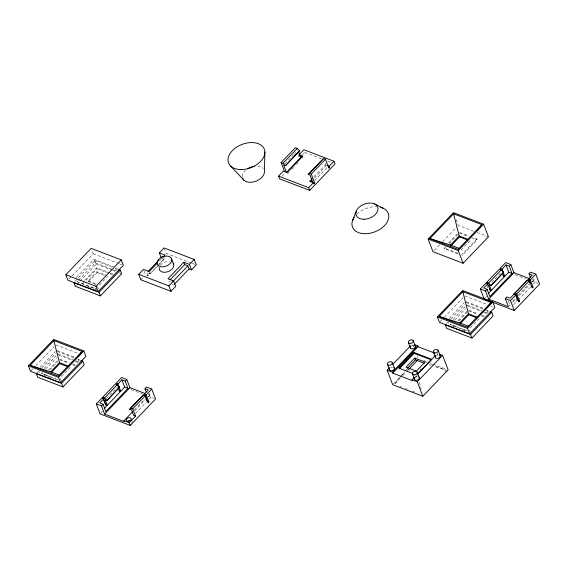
<?xml version="1.0" encoding="UTF-8"?>
<svg xmlns="http://www.w3.org/2000/svg" width="568" height="568" viewBox="0 0 568 568"><rect width="100%" height="100%" fill="white"/><g stroke="black" fill="none" stroke-linecap="round" stroke-linejoin="round"><path stroke-width="0.43" stroke-dasharray="2.84 2.13" d="M400.319 376.939L394.433 384.245L400.518 377.905M400.852 376.272L404.601 371.621M405.133 370.954L406.738 368.959M69.118 278.931L71.532 276.417M72.136 275.792L93.23 253.789L91.746 249.906M76.488 277.425L93.926 259.242L113.735 266.825M75.011 281.345L95.005 260.492L112.095 267.038M78.469 280.422L95.303 262.863L93.926 259.242M75.189 286.229L76.396 284.966M77.007 284.334L79.428 281.806M80.031 281.174L96.39 264.12L95.005 260.492M84.604 280.379L96.631 267.833L109.638 272.817M82.545 283.794L96.979 268.742L96.631 267.833M95.694 284.398L88.53 281.657L88.182 280.748L96.887 271.674L106.443 275.331M88.53 281.657L97.227 272.576L96.887 271.674M99.464 285.015L107.586 276.545M31.077 370.62L32.887 368.731M35.898 365.593L53.981 346.728M40.25 367.233L55.281 351.549M36.97 373.034L38.787 371.138M41.819 367.979L56.353 352.813M44.041 368.348L56.062 355.802M41.386 373.495L42.593 372.232M45.625 369.072L56.53 357.705M45.71 374.22L44.503 375.476L44.162 374.568L45.362 373.318M48.365 370.18L58.589 359.523M49.92 369.832L57.73 361.681M140.836 279.768L142.618 277.915M159.501 260.755L161.937 258.213M144.102 270.936L145.578 274.82L148.028 275.757L157.158 266.236M157.769 265.604L163.854 259.256L162.675 256.175M148.028 275.757L146.856 272.675L150.051 273.904L158.571 265.015M159.182 264.383L165.877 257.396M61.443 376.676L70.148 367.602L69.8 366.694M284.866 163.854L293.173 155.192M293.77 154.574L297.327 150.861M281.991 176.336L285.008 173.19M302.488 154.957L304.895 152.444L304.377 151.081M289.368 171.983L287.536 173.886L286.031 173.311M291.796 169.449L293.628 167.539M296.666 164.365L297.888 163.101M313.905 176.826L325.471 164.77L325.954 166.033L327.459 166.616M314.395 178.096L325.954 166.033M314.587 180.581L327.047 167.581L324.896 161.944M106.415 398.601L117.867 386.659M100.713 413.263L102.524 411.381M134.36 409.94L144.712 399.148M134.609 410.948L145.458 399.631M148.475 396.485L149.682 395.229L149.057 393.596M135.447 413.504L146.303 402.187M149.349 399.006L151.045 397.238L149.512 393.205M434.193 250.467L439.625 244.815M442.635 241.67L457.105 226.582M448.713 242.784L457.133 234.002M458.071 253.995L444.254 248.706L446.058 246.824M449.061 243.686L458.681 233.654M469.892 240.832L461.195 249.906L460.847 248.997M476.822 238.972L461.791 254.649L462.139 255.557L477.17 239.874L476.822 238.972L472.761 237.417M440.044 321.708L441.854 319.819M444.261 317.306L462.948 297.817M449.217 318.321L464.248 302.637M446.54 323.49L447.754 322.226M450.779 319.067L464.716 304.533M453.001 319.436L465.029 306.89M393.305 384.082L401.143 375.91M401.739 375.285L404.757 372.139M449.742 325.223L450.956 323.959M454.592 320.167L465.49 308.793M491.668 282.41L501.913 271.717M402.953 375.363L405.999 372.189M406.603 371.557L408.427 369.647M454.67 325.315L453.47 326.564L453.122 325.663L454.329 324.406M457.936 320.643L467.556 310.611M458.88 320.92L467.301 312.144M485.363 297.703L486.57 296.439M419.993 369.903L421.158 368.689M415.123 376.627L416.33 375.37M415.471 377.528L417.281 375.647M436.565 355.525L437.772 354.269L437.424 353.36M470.41 327.764L479.115 318.691M512.641 301.019L515.637 297.895M518.03 295.395L528.808 284.156M445.191 371.579L446.405 370.308L434.044 366.431M509.013 306.067L510.22 304.81M512.634 302.297L515.645 299.151M519.266 295.381L529.511 284.696M531.925 282.175L533.728 280.294L533.111 278.661M513.507 304.81L516.901 301.274L515.978 298.86M518.293 299.819L530.349 287.245L529.163 284.142M533.402 284.064L535.099 282.296L533.558 278.27M429.096 364.883L430.743 365.401M304.895 152.444L321.992 158.99M327.693 161.17L331.762 162.732M473.776 231.247L458.305 225.326L455.884 218.978M477.035 232.489L488.43 236.856M459.753 232.433L468.692 235.855M459.285 233.029L468.224 236.451M471.475 237.701L477.17 239.874M532.081 279.662L533.728 280.294M515.176 274.734L525.762 278.789M531.456 280.968L537.974 283.46M457.73 253.094L443.906 247.797L444.254 248.706M464.759 295.935L487.557 304.661M490.809 305.911L492.442 306.528M466.271 301.7L483.609 308.339M482.807 308.871L466.534 302.637L467.641 305.541M486.066 310.121L490.134 311.676M466.832 305.009L481.692 310.703M484.994 311.967L487.472 312.911M467.918 306.266L480.94 311.25M484.192 312.499L487.45 313.742M468.969 310.291L477.915 313.721M481.976 315.275L484.419 316.206M468.501 310.888L477.447 314.31M481.508 315.872L483.95 316.802M466.953 330.775L448.791 323.824L448.244 322.375M453.122 325.663L466.946 330.952M462.416 329.987L464.851 330.924M191.388 263.027L166.154 253.364L164.372 248.706M192.204 263.339L196.272 264.901M161.404 258.319L163.854 259.256M423.714 360.488L446.512 369.221M426.234 362.583L445.603 369.995M407.54 369.264L412.318 371.096M168.881 281.11L170.478 281.721M93.23 253.789L118.471 263.453M119.287 263.765L123.355 265.32M115.354 268.281L118.606 269.53M95.303 262.863L112.641 269.502M113.465 269.821L116.767 271.085M96.39 264.12L111.853 270.041M112.67 270.347L115.105 271.284M119.181 272.846L121.616 273.776M110.448 273.13L114.516 274.685M96.979 268.742L109.17 273.414M109.986 273.719L112.421 274.656M400.078 386.41L401.697 387.028M405.73 388.576L407.341 389.194M412.183 391.047L414.605 391.97M97.227 272.576L105.194 275.629M88.182 280.748L96.943 284.106M97.909 289.581L77.269 281.678L76.439 279.506M81.6 283.51L96.233 289.119M87.635 286.599L90.071 287.536M93.329 288.778L95.765 289.708M55.792 344.847L77.773 353.26M57.311 350.612L74.642 357.251M73.847 357.783L57.567 351.549L58.674 354.453M77.915 359.338L81.167 360.588M57.865 353.921L72.725 359.615M76.027 360.879L78.505 361.823M58.951 355.178L71.973 360.162M75.224 361.404L78.483 362.654M60.002 359.203L69.757 362.938M73.009 364.187L75.452 365.118M59.541 359.8L68.48 363.222M72.548 364.777L74.983 365.714M148.035 394.597L149.682 395.229M131.123 389.669L142.525 394.036M147.751 395.974L153.921 398.402M57.993 379.687L39.831 372.736L39.277 371.287M44.162 374.568L57.979 379.864M47.755 376.719L50.197 377.656M508.417 300.919L509.652 304.143M487.124 286.435L487.735 288.047M487.188 310.327L488.019 312.506M469.431 329.866L470.254 332.046M412.787 344.613L413.71 347.034M417.097 355.895L417.707 357.506M298.179 155.121L298.803 156.768M172.672 283.879L173.261 285.413M149.157 271.547L150.051 273.904M115.659 268.181L116.49 270.361M97.348 286.272L98.733 289.893M78.221 359.239L79.051 361.418M60.464 378.778L61.294 380.95M419.454 382.292L421.172 389.101M132.003 420.923A2.556 1.661 -20.9 0 1 132.28 421.74M132.166 422.209A2.556 1.661 -20.9 0 1 131.89 422.67M356.96 214.086A19.163 12.468 -20.9 0 1 376.584 206.716M242.287 176.641A11.495 7.483 -20.9 0 1 245.369 170.464M257.829 166.154A11.495 7.483 -20.9 0 1 263.289 168.703M160.261 265.398A7.668 4.991 -20.9 0 1 169.605 261.557M390.706 367.695A2.556 1.661 -20.9 0 1 392.573 367.134M411.069 346.295A2.556 1.661 -20.9 0 1 414.008 345.301M415.464 377.365A2.556 1.661 -20.9 0 1 417.302 376.698M436.785 355.284A2.556 1.661 -20.9 0 1 438.035 354.858"/><path stroke-width="0.85" d="M264.873 151.976L264.418 171.735A11.495 7.483 -20.9 0 1 254.542 181.668A11.495 7.483 -20.9 0 1 242.5 177.947M352.55 220.561L356.214 211.353M77.83 356.725L82.104 351.407L53.868 340.594L30.132 365.345L58.376 376.158L82.104 351.407M477.042 230.615L481.856 224.637L453.612 213.824L429.877 238.574L458.12 249.387L481.856 224.637M486.79 307.813L491.071 302.495L462.835 291.682L439.1 316.44L467.336 327.253L491.071 302.495M65.838 274.756L91.157 248.351L121.282 259.881L123.355 265.32L98.037 291.725L67.912 280.194L65.838 274.756L95.964 286.286L98.037 291.725M95.964 286.286L121.282 259.881M28.4 365.813L53.719 339.408L83.837 350.939L85.917 356.377L60.598 382.782L30.473 371.252L28.4 365.813L58.525 377.344L60.598 382.782M120.231 270.155L121.616 273.776L100.415 295.892L99.031 292.264L120.231 270.155L118.606 269.53M161.106 257.538L159.331 252.881L164.074 247.932L194.199 259.462L196.272 264.901L191.53 269.85L189.449 264.411L183.805 262.253L167.979 278.753L173.631 280.919L175.704 286.35L170.961 291.306L140.836 279.768L138.762 274.337L143.505 269.381L149.157 271.547L157.066 263.296M30.132 365.345L50.744 371.806L59.448 362.732L53.868 340.594M148.071 271.405L159.026 259.981M161.461 257.439L162.675 256.175M51.667 372.104L59.789 363.634L59.448 362.732L68.21 366.083M163.151 256.949L164.976 255.039L159.331 252.881M58.525 377.344L83.837 350.939M82.793 361.212L84.178 364.834L62.977 386.95L61.592 383.322L82.793 361.212L81.167 360.588M284.568 171.621L281.103 162.562L295.346 147.708L297.227 148.433L299.592 150.754L285.406 165.757L283.68 165.096L286.45 172.345L300.685 157.492L298.534 151.855M170.095 279.839L184.706 264.61L183.805 262.253M281.103 162.562L282.985 163.279L297.227 148.433M172.693 281.7L187.901 265.831L184.706 264.61M170.961 291.306L168.881 285.867L173.631 280.919M189.449 264.411L194.199 259.462M285.406 165.757L299.592 150.754M174.475 284.149L189.08 268.912L187.901 265.831M299.109 154.673L303.859 149.725L333.984 161.255L335.021 163.974L309.702 190.379L279.584 178.849L278.54 176.13L283.29 171.181L287.053 172.622L302.879 156.115L299.868 154.965M312.805 182.434L310.036 175.185L308.254 174.376L323.59 158.522L325.471 159.239L328.929 168.305L329.717 167.475L329.234 166.211L327.729 165.636M308.31 174.525L323.59 158.522M309.702 190.379L308.665 187.66L313.415 182.711L313.898 183.982L314.686 183.159L311.228 174.092L325.471 159.239M312.08 178.735L309.645 181.27L314.686 183.159M146.217 391.948L144.982 388.725L146.565 387.071L151.741 389.059L155.547 399.02L130.235 425.432L100.11 413.894L96.304 403.926L101.842 398.154L103.724 398.871L106.493 406.12L104.235 408.477M105.094 403.77L102.63 397.323L115.29 384.124L117.171 384.841L119.536 387.17L106.933 400.518L105.208 399.858L107.281 405.296L119.94 392.09L118.456 388.207M117.008 385.715L116.085 383.301L121.623 377.521L126.799 379.502L129.909 387.66L144.741 393.34M310.739 181.902L311.96 180.638M103.724 398.871L99.769 402.996L103.064 404.26L105.833 411.509L127.985 388.405L125.216 381.156L121.921 379.893L117.966 384.018L120.736 391.267L124.69 387.142L121.921 379.893M102.63 397.323L104.512 398.047L117.171 384.841M329.234 166.211L333.984 161.255M132.536 411.843L124.016 420.725L124.364 421.633L104.597 414.065L101.48 405.907L103.064 404.26M106.933 400.518L119.536 387.17M125.216 381.156L126.799 379.502M104.597 414.065L129.909 387.66M130.235 425.432L129.192 422.713L135.525 416.11L133.643 415.385L131.563 409.954L129.781 409.145L143.534 394.938L145.415 395.655L148.184 402.904L148.972 402.08L146.203 394.831L144.322 394.114L148.276 389.989L144.982 388.725M129.781 409.145L143.534 394.938M129.838 409.287L142.44 395.939M135.525 416.11L132.756 408.861L145.415 395.655M146.203 394.831L151.741 389.059M428.144 239.043L453.463 212.638L483.588 224.168L488.43 236.856L463.112 263.261L432.993 251.731L428.144 239.043L458.269 250.573L463.112 263.261M429.877 238.574L450.488 245.035L459.192 235.961L453.612 213.824M450.836 245.944L459.54 236.863L459.192 235.961L467.954 239.313M458.269 250.573L483.588 224.168M437.367 316.901L462.679 290.496L492.804 302.027L494.884 307.466L469.566 333.87L439.44 322.34L437.367 316.901L467.485 328.432L469.566 333.87M439.646 354.212L442.607 355.348L448.138 369.839L422.826 396.244L392.701 384.714L387.163 370.215L389.577 367.702M392.587 364.557L410.671 345.699M414.519 377.251L412.112 379.765L412.46 380.674L392.687 373.105L392.339 372.196L417.657 345.791L414.697 344.662M392.687 373.105L418.005 346.7L417.657 345.791M417.26 374.319L431.687 359.274L413.802 352.423L398.771 368.1L412.595 373.396M399.119 369.008L414.15 353.331L413.802 352.423M484.163 298.96L480.35 288.991L485.888 283.212L487.777 283.936L490.539 291.185L488.281 293.542M487.912 285.612L486.684 282.388L499.343 269.189L501.225 269.906L503.589 272.235L490.986 285.583L489.261 284.923L491.334 290.362L503.993 277.156L502.51 273.272M500.749 269.97L500.131 268.359L505.669 262.586L510.845 264.567L513.962 272.725L529.61 278.718M414.754 358.074L406.049 367.148L416.401 371.11L425.105 362.036L414.754 358.074L415.442 359.885L424.204 363.236M487.777 283.936L483.815 288.061L487.117 289.325L489.879 296.574L512.031 273.464L509.269 266.214L505.967 264.958L502.013 269.083L504.782 276.332L508.736 272.207L505.967 264.958M486.684 282.388L488.565 283.113L501.225 269.906M407.32 368.355L415.442 359.885M409.038 369.015L417.558 360.126M484.973 299.272L514.281 310.49L539.6 284.085L535.794 274.117L530.619 272.136L529.035 273.79L532.33 275.047L528.375 279.172L530.256 279.896L533.025 287.145L532.23 287.969L529.468 280.72L527.58 280.003L510.178 298.15L506.883 296.894L505.3 298.541L508.417 306.699L488.643 299.13L485.534 290.972L487.117 289.325M509.269 266.214L510.845 264.567M490.986 285.583L503.589 272.235M439.1 316.44L459.711 322.894L468.408 313.82L462.835 291.682M460.634 323.199L468.756 314.722L468.408 313.82L477.17 317.171M488.643 299.13L513.962 272.725M417.537 374.106L435.62 355.248M467.485 328.432L492.804 302.027M422.826 396.244L417.288 381.753L442.607 355.348M491.76 312.301L493.145 315.922L471.944 338.038L470.56 334.417L491.76 312.301L490.134 311.676M515.616 295.012L513.834 294.203L527.58 280.003M514.281 310.49L510.476 300.522L516.014 294.749L514.132 294.025M516.014 294.749L518.783 301.998L519.578 301.175L516.809 293.926L529.468 280.72M530.256 279.896L535.794 274.117M308.254 174.376L309.347 173.375L311.228 174.092M513.834 294.203L514.92 293.202L516.809 293.926M299.599 155.944L302.609 157.095M328.212 166.9L329.717 167.475M459.54 236.863L467.507 239.916M278.54 176.13L308.665 187.66M450.488 245.035L459.249 248.394M500.131 268.359L502.013 269.083M508.736 272.207L512.031 273.464M502.9 275.608L504.782 276.332M531.144 286.421L533.025 287.145M489.453 289.637L491.334 290.362M517.689 300.451L519.578 301.175M480.35 288.991L485.534 290.972M505.3 298.541L510.476 300.522M468.756 314.722L476.722 317.775M459.711 322.894L468.472 326.252M470.56 334.417L445.326 324.754L446.711 328.375L471.944 338.038M418.005 346.7L434.477 353.005M414.15 353.331L431.226 359.863M189.08 268.912L191.53 269.85M138.762 274.337L168.881 285.867M387.163 370.215L392.339 372.196M412.112 379.765L417.288 381.753M99.031 292.264L73.805 282.608L75.189 286.229L100.415 295.892M116.085 383.301L117.966 384.018M124.69 387.142L127.985 388.405M59.789 363.634L67.755 366.687M118.442 386.879L119.592 387.319M118.847 390.55L120.736 391.267M148.972 402.08L147.091 401.363L145.55 397.33M50.744 371.806L59.505 375.164M130.874 408.136L132.756 408.861M61.592 383.322L36.366 373.666L37.751 377.287L62.977 386.95M105.399 404.572L107.281 405.296M96.304 403.926L101.48 405.907M124.016 420.725L129.192 422.713M374.511 203.912L383.038 208.158M488.565 283.113L490.93 285.434M282.985 163.279L285.349 165.607M104.512 398.047L106.876 400.376M230.651 166.041L243.885 180.177M529.035 273.79L530.569 277.816M528.375 279.172L529.909 283.205M515.914 295.793L517.398 299.677M438.184 350.371A2.556 1.661 -20.9 0 1 434.939 352.984A2.556 1.661 -20.9 0 1 434.172 350.2A2.556 1.661 -20.9 0 1 438.184 350.371L440.257 355.809M433.349 352.004L435.422 357.435M413.156 340.615L415.236 346.054M408.477 342.653L410.558 348.092M417.111 371.983L419.184 377.422M412.489 374.12L414.562 379.559M392.232 362.561L394.306 368M387.475 364.436L389.556 369.875M171.607 258.852A7.668 4.991 -20.9 0 1 162.178 266.861A7.668 4.991 -20.9 0 1 159.423 258.674A7.668 4.991 -20.9 0 1 171.607 258.852L173.68 264.29M144.322 394.114L144.939 395.726M127.75 421.662A2.556 1.661 -20.9 0 1 131.151 420.441M380.652 207.32A19.163 12.468 -20.9 0 1 385.963 223.899A19.163 12.468 -20.9 0 1 360.943 233.292A19.163 12.468 -20.9 0 1 354.262 217.232M247.627 168.724A11.495 7.483 -20.9 0 1 254.095 166.282M173.027 263.154A7.668 4.991 -20.9 0 1 167.595 271.788A7.668 4.991 -20.9 0 1 159.218 267.5M418.893 377.081A2.556 1.661 -20.9 0 1 417.409 380.063A2.556 1.661 -20.9 0 1 414.455 378.693M414.541 345.443A2.556 1.661 -20.9 0 1 413.653 348.553A2.556 1.661 -20.9 0 1 410.486 347.211M394.064 367.638A2.556 1.661 -20.9 0 1 392.247 370.584A2.556 1.661 -20.9 0 1 389.556 368.98M439.234 354.908A2.556 1.661 -20.9 0 1 438.901 357.961A2.556 1.661 -20.9 0 1 435.386 356.995M128.034 421.25A2.556 1.661 -20.9 0 0 131.187 418.58A2.556 1.661 -20.9 0 0 127.126 418.517A2.556 1.661 -20.9 0 0 128.034 421.25M363.761 219.248A11.502 7.483 -20.9 0 0 377.677 207.1A11.502 7.483 -20.9 0 0 359.296 207.079A11.502 7.483 -20.9 0 0 363.761 219.248M240.484 169.562A19.163 12.468 -20.9 0 0 264.532 149.803A19.163 12.468 -20.9 0 0 234.293 148.83A19.163 12.468 -20.9 0 0 240.484 169.562M388.618 365.252A2.556 1.661 -20.9 0 0 392.31 362.995A2.556 1.661 -20.9 0 0 388.626 362.256A2.556 1.661 -20.9 0 0 388.618 365.252M413.76 374.83A2.556 1.661 -20.9 0 0 417.253 372.395A2.556 1.661 -20.9 0 0 413.39 371.926A2.556 1.661 -20.9 0 0 413.76 374.83M409.698 343.406A2.556 1.661 -20.9 0 0 413.277 341.034A2.556 1.661 -20.9 0 0 409.478 340.466A2.556 1.661 -20.9 0 0 409.698 343.406"/></g></svg>
